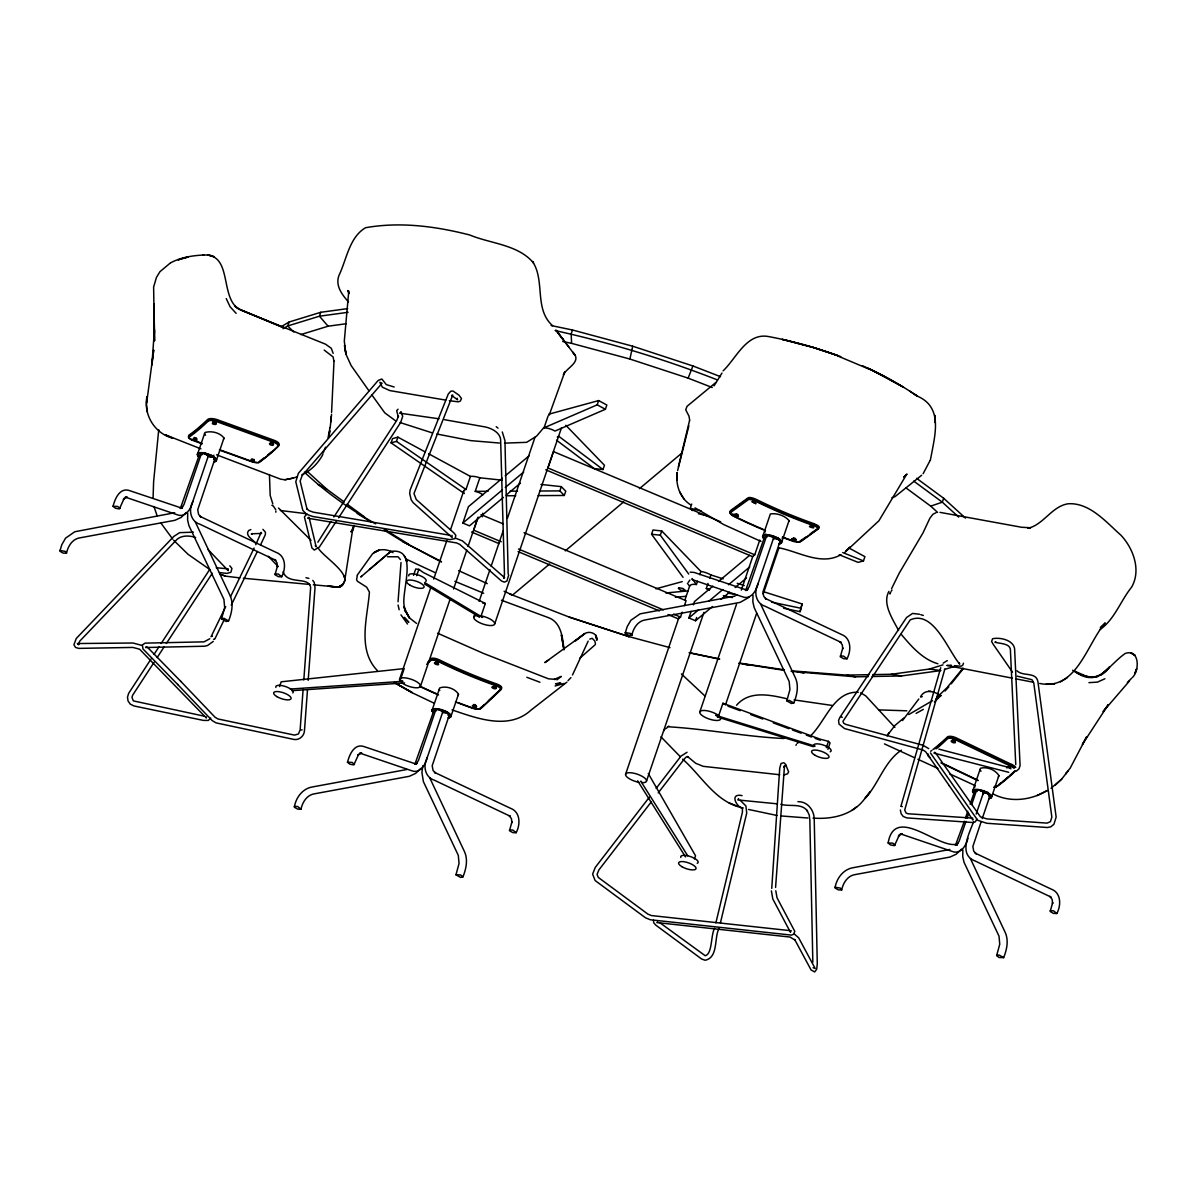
<?xml version="1.0" encoding="UTF-8"?>
<svg xmlns="http://www.w3.org/2000/svg" width="1197" height="1197" viewBox="0 0 1197 1197"><rect width="100%" height="100%" fill="white"/><g stroke="black" fill="none" stroke-linecap="round" stroke-linejoin="round"><path stroke-width="1.5" d="M192.822 501.453C191.34 508.261 185.625 518.077 177.276 514.77L125.281 497.114L127.211 496.964L123.336 499.344L124.279 498.206L119.371 508.949L115.451 508.246L113.057 506.286C114.852 499.194 119.461 487.778 128.812 490.366L182.094 508.231L180.178 508.381L182.647 506.915L181.6 508.156L183.994 504.491L201.32 453.828L203.759 453.319L208.323 455.922L192.672 501.872C188.318 509.832 190.532 521.488 200.004 524.271L275.849 560.331L274.652 559.598L276.971 562.695L277.45 566.794L277.509 565.777L275.026 574.755L278.347 576.655L281.684 576.745C286.038 568.695 286.113 555.947 276.043 552.341L199.989 516.371L201.156 517.089L198.597 514.515L197.729 509.742L214.832 459.124L213.575 457.284L208.188 456.326M281.684 576.745L278.362 574.051L275.041 573.962M442.651 713.113L442.651 712.305L445.987 712.395L449.294 715.088L432.192 765.721L433.075 770.494L435.633 773.067L434.451 772.349L510.506 808.304C520.575 811.91 520.5 824.643 516.131 832.708L512.795 832.618L509.488 830.718L511.957 821.726L511.897 822.743L511.433 818.643L509.114 815.561L510.311 816.279L434.466 780.249C424.995 777.466 422.795 765.811 427.149 757.851L442.785 711.886L438.222 709.282L435.798 709.806L418.456 760.469L416.062 764.12L417.11 762.878L414.641 764.344M516.131 832.708L512.825 830.015L509.488 829.91M735.063 596.091L640.111 613.852L630.894 620.255L627.153 626.749L625.178 633.333L628.5 635.218L631.836 635.323C633.288 628.23 637.851 620.839 645.617 619.866L740.15 602.375L749.202 597.243M631.836 635.323L630.58 633.482L625.178 632.525M764.464 538.141L765.736 537.064M949.849 849.466L853.326 867.675C843.331 869.157 836.449 878.463 835.027 887.979L838.334 889.88L841.671 889.969C843.137 882.892 847.7 875.486 855.466 874.528L949.999 857.052L956.238 854.194L961.46 849.182M841.671 889.969L840.414 888.129L835.027 887.172M974.313 792.818L975.6 791.741M174.702 512.735L74.783 531.752L65.566 538.156L61.825 544.65L59.85 551.218L63.172 553.119L66.508 553.209C67.96 546.131 72.523 538.74 80.304 537.767L174.852 520.321L181.091 517.478L186.313 512.451M66.508 553.209L65.251 551.383L59.865 550.425M199.181 456.087L200.468 455.01M406.92 769.491L312.641 786.908C302.646 788.389 295.764 797.696 294.342 807.212L297.649 809.112L300.986 809.202C302.452 802.125 307.016 794.733 314.781 793.761L409.329 776.299L415.568 773.457L420.79 768.429M300.986 809.202L297.679 806.509L294.342 806.419M433.643 712.065L434.93 710.988M773.457 539.189L774.743 538.111L776.793 538.485L780.115 541.179L763.013 591.797M690.22 572.166L694.125 572.42L747.377 590.286L745.462 590.435L747.93 588.969L746.883 590.211L749.277 586.545L766.604 535.882L769.043 535.373L773.606 537.977L757.955 583.927C753.601 591.902 755.816 603.542 765.287 606.34L841.147 642.4L839.95 641.667L842.269 644.764L842.748 648.864L842.808 647.846L840.324 656.824L843.646 658.724L846.982 658.814C851.336 650.764 851.411 638.031 841.341 634.41L765.272 598.425L766.439 599.143L763.881 596.585L762.893 592.904M846.982 658.814L843.661 656.121L840.324 656.031M983.321 793.865L983.321 793.057L986.657 793.147L989.964 795.84L982.228 818.583M973.505 821.875C969.48 832.962 957.839 854.688 975.151 861.002L1051.011 897.077L1049.829 896.358L1052.148 899.441L1052.612 903.54L1052.672 902.523L1050.203 911.516L1053.51 913.416L1056.846 913.506C1061.215 905.441 1061.29 892.708 1051.205 889.102L975.136 853.102L976.303 853.82L973.745 851.247L972.862 846.474L981.121 821.83M1056.846 913.506L1053.54 910.812L1050.203 910.708M227.804 569.308L228.268 570.685L207.635 549.139M677.158 472.62L676.829 480.251L677.158 472.62C675.437 484.62 679.941 498.087 690.474 504.73M738.609 798.608L737.741 799.94L777.137 803.83M972.533 818.703L972.937 820.05L949.206 785.576M976.812 819.077L975.375 821.8L972.981 822.534L906.698 817.88L903.181 816.429L901.161 813.795L900.339 809.995M398.047 601.717L401.01 562.545M457.209 398.227L457.553 399.798L451.598 395.414L452.735 395.025L413.967 493.568L416.257 499.538L454.142 533.099L455.848 535.418L455.04 538.635L449.937 539.623L312.522 516.431L306.357 514.156L302.796 510.296L295.779 481.778L298.352 473.384L378.147 380.481L381.843 379L386.302 384.596L394.187 387.005M959.246 662.749L959.725 664.155C948.084 650.555 933.48 609.587 910.244 619.866L842.927 721.372L843.72 723.287L845.86 724.424L922.962 745.252L928.737 748.619M963.48 663.183L962.807 665.173L960.967 666.205L954.443 665.682M200.931 448.86L165.291 434.795L172.548 438.117C154.563 433.374 143.311 414.656 146.947 396.566L146.588 403.389L153.71 350.003L151.884 365.04L154.398 330.207L154.338 333.559L154.039 303.784L154.548 340.936L153.62 287.056L156.463 277.375L159.934 271.704L170.258 263.056M331.584 412.396L334.008 361M508.71 574.964L506.915 581.084L504.281 582.131L501.483 580.979L459.813 544.426L456.566 542.929L307.659 518.196L308.736 517.313M275.819 512.181L275.894 511.119M158.737 429.738L153.62 481.613L153.096 497.398M685.791 409.928L688.993 416.182L689.696 420.282M187.72 513.154L187.6 519.917L188.931 525.663L223.914 599.398L224.677 607.478L221.58 618.819L226.158 621.438L228.582 620.914C231.784 612.924 233.834 603.512 229.959 595.373L195.306 521.922M752.988 595.208L752.868 601.971L754.215 607.717L789.167 681.452L789.93 689.517L786.833 700.873L791.397 703.492L793.835 702.968C797.037 694.978 799.087 685.552 795.212 677.427L760.574 603.976M962.852 849.87L962.732 856.648L964.064 862.394L999.001 936.114L999.749 944.194L996.667 955.55L999.061 957.51L1003.655 957.63C1006.857 949.64 1008.921 940.229 1005.046 932.089L970.438 858.638M303.125 689.188L300.133 729.886L298.412 734L294.507 735.108L217.914 718.948L215.071 717.257L180.672 681.243M303.814 679.941L310.636 587.443C308.871 575.907 287.609 585.393 283.12 571.762M307.494 689.652L304.487 730.484C304.322 735.706 299.654 740.15 294.372 739.522L216.029 722.868L212.168 720.579L177.635 684.43M308.183 680.36L315.02 587.547L314.257 582.52L312.776 580.38M330.776 421.898L331.255 416.332M595.508 644.106L594.849 641.038L592.171 638.3L589.777 639.108M653.532 920.194L653.667 922.663L655.687 925.057L701.622 959.006L705.168 960.263C718.679 957.435 713.891 937.371 719.128 928.229M330.192 427.613L331.584 414.267M351.559 531.259L353.923 525.348M329.983 427.733L328.068 437.803M196.862 438.596L193.076 438.925L197.056 440.047L194.094 437.982L195.919 437.907M213.051 421.853L215.759 422.975L214.847 422.047M273.335 443.488L270.552 442.875L272.392 442.8M482.241 516.85L482.795 513.229M476.301 705.542C470.66 704.809 478.037 705.407 473.683 704.464M783.646 608.256L800.09 611.682L802.08 603.946L763.506 591.677M813.391 526.171C801.975 525.303 819.691 530.286 811.551 526.246M802.08 603.946L800.09 611.682M712.23 387.499L688.14 378.147L629.891 359.04L632.704 346.217L692.913 365.968L720.534 376.681M496.082 686.39L494.196 686.629M270.731 442.202L272.392 443.294M216.029 422.032L213.515 421.972M435.693 661.343L436.546 662.435M422.81 765.691L421.928 772.559L423.394 781.641L458.301 855.361L459.05 863.441L455.967 874.798L460.531 877.401L462.955 876.877C466.157 868.887 468.222 859.476 464.346 851.336L429.768 777.885M689.562 420.431L678.385 466.845M955.221 740.419L952.767 740.165M930.338 460.336L931.176 455.982C935.47 432.97 942.578 406.905 917.216 396.072C901.371 385.284 884.583 375.888 867.212 367.778M677.637 470.556L688.859 425.863M714.579 928.318C710.659 935.111 712.559 953.785 705.242 955.745L660.145 922.917M715.881 922.872L742.424 812.209L742.409 808.514C735.452 805.731 729.916 792.983 742.065 795.601M720.429 922.827L746.733 813.047L745.896 805.91L740.225 800.344M890.179 592.934L889.94 593.966L890.748 592.081M900.907 806.374L940.737 667.702M944.867 669.048L904.693 810.1L906.099 813.017L907.85 813.751L972.667 818.12M353.564 527.623L353.25 528.715L353.714 527.129M930.129 460.456L923.141 473.668M420.431 686.39L449.937 599.637M453.558 589.014L466.815 550.066M468.012 546.52L477.648 518.196M473.743 617.263L474.94 613.732M479.144 601.373L489.962 569.622M491.159 566.091L503.174 530.795M507.363 518.451L534.999 437.279M625.567 774.339L678.819 617.861M684.804 600.281L689.592 586.216L687.422 583.253M725.442 705.003L756.639 613.313M763.237 593.921L778.843 548.076M197.37 454.636L204.926 432.521C211.27 430.606 219.904 432.551 223.974 438.012L216.567 459.798M199.181 455.279L180.523 508.007M347.639 308.617L320.796 312.282L289.075 322.023L287.729 325.943L283.076 328.726M320.796 312.282L319.449 316.203L287.729 325.943L293.774 332.003M279.574 686.569L281.19 681.811L404.197 668.584L399.978 680.973L402.97 681.302L290.243 689.053M464.346 493.538L391.09 442.86L392.541 438.611L397.898 437.144L425.309 451.987M391.09 442.86L396.446 441.394L397.898 437.144M427.284 757.432C425.803 764.24 420.087 774.055 411.738 770.748L359.713 753.078L361.659 752.928L357.768 755.307L358.726 754.185L353.818 764.913L349.898 764.225L347.489 762.265C349.285 755.157 353.908 743.756 363.26 746.344L416.556 764.21M413.534 575.353L415.703 569.009L418.83 569.338L423.484 572.585L485.339 603.497L481.119 615.886L482.63 617.443L424.546 582.49M416.661 575.697L418.83 569.338M399.618 679.133L430.711 587.862M433.703 579.079L446.855 540.46M450.446 529.927L463.598 491.309M463.733 492.356A10.997 4.204 24.8 0 1 465.977 489.498L470.436 476.421A11.012 3.726 18.8 0 1 479.832 477.783L502.052 480.192M503.443 497.368L469.493 525.842L462.85 523.059L468.416 506.705L502.366 478.216M482.9 494.84A10.997 4.324 13.1 0 0 475.224 491.339L479.832 477.783M478.172 517.134L473.713 530.211L501.289 541.792M431.952 710.629L439.703 687.946C446.032 685.612 454.905 688.38 458.496 694.2L451.149 715.791M433.658 711.257L414.985 763.985M632.704 346.217L572.48 329.998L571.134 333.933L571.612 343.359L629.891 359.04M548.675 414.222L598.65 400.576L606.849 405.02L605.398 409.269L554.959 431.07A10.997 4.713 15.7 0 0 544.066 427.793L548.106 415.928M494.705 623.906L561.513 427.703M561.318 486.64L565.747 491.219L564.296 495.468L559.867 490.905L561.318 486.64L540.954 484.426M544.066 427.793L597.198 404.84L598.65 400.576M556.5 440.197L594.251 468.566L603.004 469.523L604.455 465.274L565.822 425.279M692.913 365.968L688.14 378.147M683.068 577.313L651.557 534.251L653.008 530.002L661.761 530.959L700.858 571.433A11.012 3.726 18.8 0 1 710.913 574.949L723.183 578.854M688.739 574.066L660.31 535.209L661.761 530.959M692.479 510.595L690.265 508.306L691.716 504.057M668.001 614.54L678.34 618.879L680.524 617.053L682.2 612.146M684.415 605.607L686.09 600.699L524.091 532.68M689.592 586.216A10.997 4.638 22.6 0 1 696.4 584.525L697.522 581.248M699.751 574.71L700.858 571.433M712.499 606.52L695.532 620.749L688.874 617.966L691.103 611.428M693.332 604.874L694.44 601.612L712.843 586.186M709.357 590.345A10.997 3.771 12.2 0 0 706.29 588.505L708.025 583.418M709.761 578.331L710.913 574.949M695.532 620.749L696.639 617.487M646.53 780.998L703.971 612.325M699.841 711.871L736.514 604.231M741.317 590.121L752.733 556.59M545.757 469.808L752.554 556.635L754.738 554.81L759.751 540.086M762.624 536.645L770.374 513.962C776.883 512.885 784.693 515.548 789.047 520.575L781.821 541.807M764.464 537.333L745.791 590.061M815.157 746.135L715.716 715.327L718.709 715.641L722.928 703.252L820.439 739.267L828.474 741.347L830.045 742.993L827.89 749.337M694.455 858.967L695.532 855.795L648.295 773.516M839.232 554.765L858.114 562.381L863.471 560.914L864.922 556.665L848.658 547.852M826.304 747.706L828.474 741.347M916.588 478.306L943.64 498.251L942.308 502.171L930.727 506.136L905.994 487.912M967.954 838.184C966.473 844.992 960.757 854.808 952.408 851.501L900.368 833.83L902.299 833.681L898.408 836.06L899.366 834.937L894.458 845.666L890.538 844.977L888.129 843.017C894.518 805.551 935.246 845.98 954.578 844.484L957.226 844.962L955.311 845.097L957.78 843.631L956.732 844.873L959.126 841.222L965.949 821.411M972.592 791.322L980.463 768.265C986.971 766.409 995.41 769.821 998.897 775.581L991.774 796.499M964.363 821.247L955.655 844.738M965.47 818L967.774 811.252M970.154 804.249L974.328 792.01M967.056 818.164L968.717 813.287M971.695 804.549L976.453 790.559L978.892 790.035L982.797 791.681L983.455 792.638L976.183 814.05M549.139 415.254L564.894 371.654L563.413 374.781C566.735 367.509 582.52 361.689 572.809 352.202L575.263 355.494L555.857 330.103L563.428 339.888L557.742 332.452M758.105 583.508C756.624 590.316 750.908 600.131 742.559 596.824L692.046 579.483M457.987 695.622L458.496 694.2M998.433 776.883L998.897 775.581M223.54 439.254L223.974 438.012M788.658 521.638L789.047 520.575M357.319 575.518L356.586 579.617L357.394 581.248L366.656 587.158L369.424 592.081C367.569 617.263 357.02 649.507 377.294 670.5M685.986 409.015L687.078 406.277L715.881 382.456M891.57 588.67L899.231 573.139L923.007 532.889L929.874 518.226L932.897 514.276L936.009 512.72M323.025 453.154L325.539 447.169M503.757 578.121L504.476 574.395L500.66 441.154C501.139 432.686 490.979 427.553 482.885 426.551L444.491 419.683M588.176 641.128L572.51 674.973M211.046 636.759L225.679 606.64M230.557 596.6L254.123 548.061M255.754 544.725L261.17 532.411L261.574 533.443L251.714 533.757M214.966 638.749L223.929 620.285M231.26 605.188L257.34 551.518M260.602 544.8L265.33 534.745L265.435 532.231L262.906 529.343M795.93 745.312L796.409 744.444M357.29 575.114L372.327 554.106C377.594 548.391 386.811 548.555 393.005 552.655M322.846 454.471C318.207 463.209 310.951 470.72 301.824 474.745M663.722 730.933L664.245 730.065M688.365 582.266L689.861 580.081M1132.661 677.233C1139.783 670.155 1139.439 648.565 1125.255 653.442C1107.494 665.831 1097.873 688.634 1074.711 671.278M341.803 584.854L338.392 587.084L327.993 586.156M210.717 718.11L208.293 720.444L203.295 720.385L134.064 705.976L130.323 704.165L128.079 701.053L127.481 697.163L128.663 693.332L150.972 659.098M452.002 535.343L452.137 537.543L413.234 502.74L411.184 499.807L409.688 493.508L410.167 489.872L448.262 394.037L450.745 391.224L452.96 391L458.975 395.16L461.503 398.541L460.291 401.13L458.212 401.833L449.309 400.711M154.009 654.415L159.081 646.634M161.116 643.522L209.355 569.996M154.099 662.27L132.658 695.173L131.969 697.432L133.376 700.903L203.685 716.06M157.166 657.572L164.303 646.604M166.353 643.477L212.303 573.273M330.866 521.638L317.863 542.256M333.903 516.969L396.85 420.282L398.451 415.913L398.317 416.87L396.656 410.736L398.047 409.209M306.941 513.872L304.427 516.939L311.923 547.972L314.332 550.066L319.434 546.969L336.566 520.934M338.601 517.807L400.681 422.436L402.701 416.272L400.995 411.783M543.857 427.583L536.585 436.157L526.62 442.336L504.64 443.129M887.486 735.167L889.266 732.818L887.007 735.856L894.937 725.457L903.705 718.095M721.971 373.045L714.025 385.868M891.346 591.019L892.004 590.046M790.828 930.802L790.439 932.298L772.783 898.932L771.392 890.867M146.438 646.604L145.615 647.517L204.567 646.23L207.575 645.497L213.275 641.397M888.907 591.363C882.039 603.872 892.842 619.208 898.543 630.43M351.783 531.094L352.606 529.942L344.721 580.695L342.701 585.138L338.392 587.084C359.459 577.777 322.143 556.904 317.923 547.463M1068.068 771.107L1065.599 773.92L1070.193 768.13L1086.592 736.933L1082.402 744.399L1108.317 704.614L1103.11 711.617L1129.564 680.884M400.83 412.292L399.678 413.16L439 418.8M902.493 720.549L918.802 698.988M649.373 797.172L595.238 867.466L592.62 874.139L595.133 880.543L645.512 917.8L650.3 919.76L791.426 935.111L793.611 934.259L794.808 931.416L777.018 897.765L775.791 890.777M656.136 788.389L680.958 756.16L687.033 752.27M651.348 801.81L598.904 869.905L597.064 874.379L598.246 877.386L647.966 914.164L651.377 915.555L790.918 930.727M658.185 792.923L684.4 758.883L686.195 757.013L688.2 756.788L687.482 756.474L695.696 763.282L703.208 766.334L779.741 774.743M657.722 921.885L656.824 922.573L790.11 937.071L795.137 940.199L794.613 939.391L811.072 969.944L814.648 971.949L816.668 969.331L817.282 964.004L814.244 819.885C814.484 810.728 807.795 801.317 797.92 801.676M1051.026 788.314L1061.694 779.112L1066.407 773.023M934.633 752.285L933.974 753.122L1008.727 772.304M809.935 736.394C825.451 722.345 833.292 690.938 858.249 692.285M928.438 754.768L928.169 755.098A6.598 1.9 21.9 0 0 930.338 757.701M962.912 669.198L951.256 683.786M963.031 668.106L946.932 687.781L936.787 697.477M723.123 370.831C736.29 358.487 746.659 332.063 768.998 336.641C793.461 341.28 817.536 347.938 840.833 356.706M945.046 691.013L948.817 686.824M568.006 680.644L570.924 677.607M797.172 743.382L799.027 742.095M934.453 701.876L941.022 695.487M920.553 696.684C925.191 688.41 934.483 691.417 940.857 695.696M1127.35 682.47L1131.838 677.996M1103.499 624.939L1102.257 626.166L1105.175 622.919C1086.756 644.166 1076.657 690.998 1039.714 683.457M845.83 550.964L849.84 547.029M904.408 476.541L906.997 474.057L903.78 477.244L906.458 474.7L878.912 520.785L844.947 552.266M427.583 662.33L430.187 659.861A7.272 2.813 22.1 0 1 438.88 660.968A518.81 478.172 50 0 0 496.56 685.133A7.272 2.663 14.4 0 1 501.049 689.622L481.493 708.085A7.332 2.723 13.6 0 1 472.471 707.891A513.259 473.054 50 0 1 457.823 702.519M426.656 664.365L431.07 660.355A6.598 2.559 22.1 0 1 437.249 661.133L438.536 661.657A519.139 478.471 50 0 0 496.186 685.851L497.413 686.345M484.426 704.539L481.822 706.993A7.391 2.738 13.6 0 1 480.341 707.622M488.346 700.843L501.378 688.529A7.332 2.708 14.2 0 0 496.86 684.026A517.613 477.064 50 0 1 439.359 659.861A7.332 2.843 22.1 0 0 430.561 658.799M1055.335 785.082L1061.694 779.112M1100.971 674.899L1109.649 666.804C1100.911 680.869 1084.602 678.564 1072.662 670.215M665.053 729.018L667.133 727.746M1016.373 771.167L1019.051 768.728L1020.083 765.586L1014.592 648.609C1013.081 639.871 999.869 637.103 992.567 638.734L991.61 641.487L993.121 644.166L1012.482 672.115M209.774 638.749L204.074 641.846L145.076 643.133L142.368 644.944L142.967 648.939L177.859 684.654M813.017 818.075C831.84 819.541 852.069 815.187 864.099 799.536C878.493 784.723 883.999 761.681 901.356 750.205M579.767 658.26L594.999 644.914M416.571 623.428L410.002 618.31L404.601 609.827L409.359 618.026L403.898 606.714L405.185 610.829L404.242 606.131C400.815 591.692 419.548 547.343 390.806 551.413L360.731 576.999L361.703 576.191M389.19 552.775L390.806 551.413L369.424 569.473M943.161 663.153L947.321 660.594M221.58 618.819L224.004 618.31L228.582 620.914M505.194 475.852L529.254 455.683M462.85 523.059L502.456 489.827M505.284 487.463L523.673 472.037M506.286 495.004L520.426 483.139M569.323 617.128L628.979 636.624L569.323 617.128L510.087 594.101L512.54 595.074L549.603 563.996M565.283 550.844L623.742 501.827M639.422 488.675L682.185 452.795M718.499 581.443L749.621 555.333M688.874 617.966L698.779 609.662M708.684 601.358L722.838 589.493M728.494 584.749L749.711 566.944M720.998 599.398L729.482 592.276M735.138 587.532L746.464 578.046M888.129 843.017L892.723 843.137L895.132 845.097M113.057 506.286L117.65 506.421L120.044 508.381M347.489 762.265L352.083 762.399L354.492 764.359M786.833 700.873L789.257 700.365L793.835 702.968M996.667 955.55L999.091 955.026L1003.655 957.63M921.645 475.254L894.847 496.785M455.967 874.798L460.561 874.917L462.955 876.877M935.65 699.287L937.939 697.417L936.892 698.225M736.544 705.272C749.307 690.22 770.105 694.873 786.698 698.719M566.884 682.155L530.81 710.3C508.501 730.529 476.541 718.2 452.047 709.896M556.919 679.836L561.333 676.395L554.226 679.387L555.363 679.357L548.48 678.819L483.528 653.457L437.578 633.198M1100.327 627.348L1102.437 625.732M851.83 810.399L856.798 806.703M783.586 766.948L784.469 766.289L775.581 887.441M801.377 540.251L805.776 537.094M810.16 533.937L818.957 527.608A7.391 1.96 16 0 0 814.14 523.822M208.532 420.925L207.994 421.284A513.543 97.152 -67.2 0 1 189.066 437.144L188.812 437.444A6.658 1.736 16.6 0 0 192.238 440.137M1100.073 629.532C1114.661 619.343 1120.542 600.864 1131.509 587.308C1141.444 570.445 1133.379 548.421 1120.886 535.149C1106.133 522.176 1089.869 502.531 1068.293 503.757C1051.849 506.136 1043.784 524.645 1027.864 528.341L1030.572 527.727L1021.58 527.264L939.989 512.361M480.206 708.759L500.57 689.532A6.598 2.409 14.4 0 0 497.383 686.36M548.854 659.981L544.8 662.599L584.854 633.527C589.717 630.61 597.707 633.452 596.869 639.991L595.687 635.143L596.869 639.991M908.762 714.549L932.523 700.634M1060.452 681.901L1067.5 677.547M1104.936 678.744L1097.499 682.11L1088.941 682.649M281.31 326.646L289.075 322.023M916.139 713.382L923.336 709.357M504.416 577.418L503.578 577.852L504.55 577.642L462.506 540.924L455.473 538.126M1037.006 795.556L1047.33 790.469C1031.021 800.389 1009.879 803.022 992.657 793.731M841.042 554.645C821.322 566.061 798.938 551.697 779.187 547.867M170.587 262.831C180.777 257.43 192.358 255.53 203.759 255.021C232.592 253.764 219.724 296.257 238.353 308.721L283.584 327.679L240.328 309.828L234.821 306.148L238.353 308.721M258.761 462.386L258.238 462.611A7.272 1.96 17 0 0 259.54 462.072M947.126 665.412L951.256 665.158M995.859 641.906L994.931 642.265C1000.363 643.702 1009.161 643.402 1010.358 649.073L1015.759 764.659M250.861 529.568L248.617 530.585C244.547 535.523 253.225 539.548 255.305 542.959M293.789 477.977L297.021 476.765M564.266 683.427L555.109 685.986M667.477 726.744C705.871 728.853 745.058 736.709 783.945 738.489M668.165 726.489L668.943 726.13M182.842 258.313L178.203 259.854L188.273 256.981L184.652 257.864M438.341 662.629L436.636 662.465M920.957 697.013L922.259 696.594M300.821 334.591L328.098 326.212L346.232 323.729M872.703 674.614L891.271 674.27L929.366 669.063L942.997 664.874M944.418 669.482L954.997 666.235M254.363 459.618C244.936 458.376 259.285 462.94 251.954 459.094M755.696 502.231L752.958 501.363L754.798 501.289M655.881 588.819L682.23 581.622M387.499 556.755L398.092 556.8L400.397 559.583M891.93 497.683L893.815 497.264M448.022 715.372L449.294 715.088M213.56 459.394L214.832 459.124M988.692 796.125L989.964 795.84M284.931 479.758L293.34 478.067L284.931 479.758L280.726 479.204L216.537 454.8M1097.724 676.664L1092.472 677.457L1086.547 676.335L1075.026 671.322M348.088 312.297L319.449 316.203L328.098 326.212M872.044 676.5L901.521 675.946L940.902 670.559L929.366 669.063M228.118 568.844L216.223 567.722M783.511 775.072L787.566 773.816L788.628 771.841L785.831 765.033M813.122 967.7L815.187 968.493L798.683 937.85L794.434 934.094M665.816 592.964L688.036 590.899M675.362 597.273L686.165 596.271M211.555 636.31L212.438 636.25M213.575 639.258L214.472 639.198M291.829 690.684L404.556 682.933M202.757 255.081L203.759 255.021M791.382 670.829L846.713 675.123L868.992 674.689M791.247 671.367L855.466 676.829L868.364 676.574M475.224 491.339L488.107 491.279M510.191 491.159L517.538 491.114M539.623 491.009L559.867 490.905M506.361 495.782L515.712 495.723M538.126 495.618L564.296 495.468M906.802 710.809L878.628 709.896M807.915 818.015L780.668 815.92M499.388 443.04L470.75 440.631L436.905 434.017M783.676 762.743L781.057 763.477L779.726 768.175L771.751 888.369M930.802 691.387L928.543 691.193M795.601 538.515L793.566 537.962M239.819 577.897L225.964 576.206L219.679 574.111M329.115 586.276L337.883 587.084L313.36 584.794M243.35 578.226L309.858 584.465M737.756 514.934L735.407 513.947M795.392 539.144L793.057 538.156M651.557 534.251L660.31 535.209M436.546 661.896L435.454 662.195L438.012 663.542A2.214 0.883 21.7 0 1 437.863 664.829L435.753 664.29A2.214 0.883 22.3 0 1 434.586 662.689L437.893 662.465M938.882 749.127L1010.522 767.876L1008.876 766.708M780.848 804.234C788.928 807.002 801.81 802.708 807.421 811.072L806.987 810.219L809.202 814.977L809.845 820.05L812.838 962.104M301.075 729.826L302.138 729.946M280.382 510.491L305.31 513.573M219.485 572.585L227.026 573.393L230.856 572.316L231.949 568.5L229.824 565.792M832.334 705.467L794.03 699.901M739.162 663.063L784.17 669.781M739.088 663.273L784.05 670.335M193.39 532.171L179.64 532.65L173.834 536.406L76.264 638.48L73.915 644.749L75.516 647.442L78.748 648.385L132.927 647.427L139.57 649.193L206.378 718.005L206.378 716.943M891.271 674.27L901.521 675.946M445.718 400.097L389.878 390.596L382.427 387.23L380.287 383.519M449.997 535.254L313.225 512.166L308.826 510.55L306.612 508.396L307.075 509.309L300.133 481.074L302.153 475.613L382.067 383.249L379.778 382.292M777.077 815.486L748.529 809.456M901.416 806.419L902.343 806.598M947.007 665.502L1012.363 678.16M1015.804 678.834L1033.011 682.17M846.713 675.123L855.466 676.829M737.921 514.456L736.649 514.082M551.099 325.539L572.48 329.998M555.109 330.581C610.38 342.746 664.784 359.265 717.467 379.943M562.725 341.504L571.612 343.359M706.305 588.505L709.926 589.268M728.06 593.054L737.143 594.939M771.601 602.136L800.628 608.196M723.347 595.672L732.474 597.572M689.397 652.664L719.621 658.978M689.218 652.844L719.487 659.173M796.783 671.607L803.875 673.193M919.535 614.27L912.578 613.433L906.548 617.532L839.83 717.467L838.573 720.34L839.007 724.065L844.484 728.539L923.201 750.07L925.67 751.791L949.356 785.786M305.983 577.702L308.901 578.375M690.265 508.306L701.143 510.835M698.33 513.722L707.442 515.832M937.909 663.751C922.513 659.367 911.112 646.066 901.176 634.26M742.724 663.811L747.99 665.128M627.572 636.22L669.961 647.637M431.893 432.76L400.052 422.541M196.009 438.207L194.273 437.414M682.664 759.137C701.831 775.97 715.866 802.888 743.217 807.93M813.197 746.674L717.302 716.958L720.295 717.287A11.012 3.726 18.8 0 1 709.103 719.008A11.012 3.726 18.8 0 1 701.173 710.794A11.012 3.726 18.8 0 1 718.709 715.641M793.521 541.358L792.205 540.939A519.139 478.471 50 0 1 782.464 537.393A9.367 3.172 18.8 0 1 782.15 538.53M920.807 614.674L923.336 615.467M737.217 583.313L744.22 585.542M841.237 716.958L842.284 717.302M860.688 692.839L865.835 695.951L894.877 727.387M953.949 741.078L951.376 740.823A2.214 0.883 21.3 0 0 951.705 741.856A2.214 0.883 21.3 0 0 953.68 742.828L955.296 742.694A2.214 0.883 21.3 0 0 953.979 741.093M220.039 574.246L224.767 575.937M216.866 419.548L274.382 440.376A7.332 2.843 15.5 0 1 278.841 445.119M193.301 440.182L202.113 443.369M219.5 449.668L250.801 461.01A7.272 1.96 17 0 0 257.235 462.446M202.128 443.803L192.163 440.152M219.5 450.102L252.013 461.833A6.598 1.781 17 0 0 258.268 462.626M727.985 706.17L740.18 710.674M750.624 714.534L762.818 719.038M773.262 722.898L788.928 728.689M792.414 729.975L801.122 733.177M806.344 735.108L811.566 737.038M815.052 738.325L820.274 740.255M526.815 677.278L539.922 682.245M501.468 600.236L547.553 617.323C561.378 621.737 562.695 637.821 563.982 649.896M813.496 525.603L814.663 526.052A6.658 1.825 15.2 0 1 818.045 528.76L799.761 541.942A6.598 1.9 15.6 0 1 793.506 541.403M754.843 501.678L753.526 501.019M838.394 356.242L869.845 369.454M395.519 420.76L384.791 412.86L371.639 394.621M483.663 593.233L454.86 581.308M842.718 552.55L863.471 560.914M761.008 541.418L723.751 524.585L695.053 507.872M240.328 309.828L325.479 344.152L331.27 348.267L333.17 353.369M195.665 537.498C189.814 535.538 181.794 535.014 176.961 539.443L79.81 641.083L78.224 644.614L78.284 643.687L78.822 644.644L77.356 643.537L133.017 643.013L141.845 645.422M728.943 802.768L737.906 806.419M720.669 521.817L553.508 451.613L547.942 467.967L754.738 554.81M481.014 514.59L503.413 523.987M518.525 549.034L663.288 609.812M673.627 614.166L680.524 617.053M471.543 532.052L499.104 543.633M518.062 551.593L659.382 610.919M434.032 703.133L412.576 692.958L395.758 683.307M383.983 530.002L402.94 541.717L440.96 561.333M458.616 570.64L487.254 583.627M504.117 591.258L512.54 595.074M1017.27 676.155L1031.964 679.716L1033.759 682.859L1051.849 817.087L1050.442 821.681L1047.046 823.117L986.882 818.913L980.418 816.833L935.321 752.569M884.433 743.891L914.538 757.716M917.875 759.257L937.939 768.474M949.64 773.861L974.717 785.382M862.409 365.669L883.536 375.918L903.615 387.289L870.294 369.304M435.214 572.675L405.469 558.79M1011.734 764.494L956.194 737.861A7.332 2.993 20.9 0 0 947.336 737.008A517.613 97.93 -67.2 0 1 932.942 749.531M944.298 764.09L977.949 780.235M940.902 762.893L977.889 780.624M304.397 472.172C325.868 492.311 350.063 509.398 375.634 523.852M272.258 443.653L273.574 444.581L272.961 445.254A2.214 0.838 14.9 0 1 269.879 444.521L269.475 443.548A2.214 0.838 14.9 0 1 272.213 443.653M318.043 484.59L326.736 489.139L344.197 501.992M271.899 505.299L272.766 505.747M402.94 541.717L441.498 562.051M324.192 350.078L333.095 356.945L333.903 361.075M597.198 404.84L605.398 409.269M428.526 453.723L470.436 476.421M954.099 740.24L955.011 741.182L952.273 740.3M494.93 686.33L495.827 687.273L493.089 686.405M315.245 545.697L316.158 546.79L309.23 518.032M394.456 682.634L412.172 692.584L394.322 682.47M424.561 584.031L479.518 617.113L477.992 615.542A11.012 3.726 18.8 0 0 478.98 622.38A11.012 3.726 18.8 0 0 494.66 624.086A11.012 3.726 18.8 0 0 481.119 615.886M210.178 569.787L188.079 554.331L173.67 540.266M385.135 529.717L408.88 544.396M357.14 513.408L371.354 522.191M1008.293 766.813L1010.283 767.516L1010.448 766.664M278.482 508.022L311.04 540.371M913.954 393.918L917.216 396.072L909.795 391.165M681.422 673.941L704.704 695.771M396.446 441.394L465.977 489.498M913.745 481.119L942.308 502.171L958.692 517.089M347.1 504.146L364.561 516.999M603.004 469.523L558.625 436.187A10.997 2.768 15.3 0 1 557.263 437.01M236.123 313.36L230.063 306.701L226.263 298.607M1017.016 670.784C1022.926 676.799 1036.153 671.442 1037.919 681.706L1056.143 817.057L1053.929 824.269L1050.831 826.813L1047.51 827.516L986.732 823.267L977.725 820.304L930.428 752.913M508.171 574.036L504.939 440.616L502.291 431.967M496.231 426.701L498.012 428.137M273.425 506.181L275.744 509.698M943.64 498.251L965.485 518.136M930.727 506.136L937.625 512.421M307.405 471.528L326.736 489.139M660.924 736.813L680.39 756.788M147.396 647.203L180.882 681.467M268.352 556.306L278.198 566.615M407.519 624.011L400.95 614.854M172.667 539.024L160.817 522.924M404.257 555.992L405.424 557.488M561.543 337.434L568.889 347.07M552.55 325.659C533.832 308.976 545.413 280.741 532.515 261.515L533.563 263.026C518.331 244.547 490.575 243.694 469.718 234.986C435.947 226.308 400.142 221.55 365.534 227.729C349.255 237.35 346.711 259.27 339.02 275.31C335.025 285.619 342.058 294.612 348.507 301.988M692.031 578.555L696.4 584.525M368.93 390.776L351.155 365.594L345.963 354.252L344.302 341.145L348.776 290.946M205.54 435.229L204.492 433.718M976.453 790.559L977.126 791.516M435.798 709.806L436.456 710.764M201.32 453.828L201.979 454.785M766.604 535.882L767.262 536.855M786.369 765.871L784.648 763.222M687.662 855.69L640.769 781.147L642.28 782.703A11.012 3.726 18.8 0 0 641.293 775.865A11.012 3.726 18.8 0 0 625.612 774.16A11.012 3.726 18.8 0 0 639.153 782.374M637.642 780.803L685.522 856.902M679.597 491.743L684.13 499.104M980.044 769.611L980.986 771.257M349.135 293.1L347.743 290.602L349.255 293.474M439.179 689.397L439.763 690.534M272.826 503.937L270.178 495.423L269.445 474.596M157.301 516.296L153.949 506.496M398.092 605.039L399.155 609.737M563.592 647.652L561.378 634.874L563.742 648.714M146.498 404.436L147.246 411.828M433.464 712.679A9.367 3.172 18.8 0 1 436.396 709.297A9.367 3.172 18.8 0 1 448.082 713.292A9.367 3.172 18.8 0 1 448.202 717.721M447.379 711.676A6.075 2.065 18.8 0 1 443.429 711.242M433.164 712.634A9.726 3.292 18.8 0 1 436.202 709.133A9.726 3.292 18.8 0 1 448.351 713.292A9.726 3.292 18.8 0 1 448.471 717.886M432.955 712.275A10.1 3.426 18.8 0 1 436.112 708.639A10.1 3.426 18.8 0 1 448.71 712.948A10.1 3.426 18.8 0 1 448.845 717.721M447.02 713.128A9.367 3.172 18.8 0 1 443.668 712.484M455.459 701.906A513.543 473.324 50 0 0 472.501 708.235L473.743 708.639A6.658 2.484 13.7 0 0 480.162 708.729M438.566 694.963A513.543 473.324 50 0 1 419.534 686.3M436.142 693.602A513.259 473.054 50 0 1 421.883 687.108M198.373 456.281A10.1 3.426 18.8 0 1 201.545 452.631A10.1 3.426 18.8 0 1 214.143 456.955A10.1 3.426 18.8 0 1 214.263 461.728M211.031 455.234A5.835 1.975 18.8 0 1 208.951 454.83M206.797 454.097A5.835 1.975 18.8 0 1 204.911 453.124M271.45 451.868A517.613 97.93 -67.2 0 1 267.904 454.875M264.417 457.643A517.613 97.93 -67.2 0 1 263.28 458.511M262.158 459.349A517.613 97.93 -67.2 0 1 259.929 460.95M198.897 456.67A9.367 3.172 18.8 0 1 201.829 453.304A9.367 3.172 18.8 0 1 213.5 457.299A9.367 3.172 18.8 0 1 213.62 461.728M213.919 455.279A6.075 2.065 18.8 0 1 206.617 454.486M198.582 456.641A9.726 3.292 18.8 0 1 201.635 453.124A9.726 3.292 18.8 0 1 213.769 457.299A9.726 3.292 18.8 0 1 213.889 461.892M212.438 457.134A9.367 3.172 18.8 0 1 209.086 456.476M258.761 462.386A519.139 98.214 -67.2 0 0 277.689 446.511L278.003 446.047A6.598 2.559 15.5 0 0 274.801 442.71L214.981 421.015A6.658 2.633 14.7 0 0 208.502 420.91M193.36 440.137A7.332 1.9 16.7 0 1 188.587 436.381A513.259 97.107 -67.2 0 0 207.53 420.506A7.332 2.798 14.1 0 1 216.552 420.686L274.068 441.498A7.272 2.813 15.5 0 1 278.482 446.197A518.81 98.154 -67.2 0 1 259.525 462.057M188.946 436.411A7.391 1.915 16.7 0 1 188.857 435.229A512.077 96.882 -67.2 0 0 207.769 419.384A7.391 2.828 14.1 0 1 216.852 419.578M680.794 857.456A9.187 3.112 18.8 0 1 690.834 856.708A9.187 3.112 18.8 0 1 697.223 863.321M399.978 680.973A11.012 3.726 18.8 0 1 411.184 679.253A11.012 3.726 18.8 0 1 419.1 687.452A11.012 3.726 18.8 0 1 401.564 682.604M275.864 687.422A9.187 3.112 18.8 0 1 285.215 686.45A9.187 3.112 18.8 0 1 292.816 692.973M482.795 603.198A10.758 1.736 11.9 0 1 485.339 603.497M408.82 575.907A9.187 3.112 18.8 0 1 418.187 574.934A9.187 3.112 18.8 0 1 425.788 581.458M722.928 703.252A10.758 2.364 29.4 0 1 723.99 704.285M814.08 746.524A9.187 3.112 18.8 0 1 823.132 744.968A9.187 3.112 18.8 0 1 830.194 751.821M763.626 538.291A10.1 3.426 18.8 0 1 766.798 534.64A10.1 3.426 18.8 0 1 779.397 538.964A10.1 3.426 18.8 0 1 779.516 543.737M814.214 523.762A512.077 471.962 50 0 1 756.699 499.613A7.391 2.244 23.8 0 0 748.095 497.847L730.559 510.521A7.332 2.244 23.3 0 0 730.948 512.481M764.15 538.68A9.367 3.172 18.8 0 1 767.082 535.298A9.367 3.172 18.8 0 1 778.753 539.308A9.367 3.172 18.8 0 1 778.873 543.737M777.691 539.144A9.367 3.172 18.8 0 1 774.339 538.485M767.846 535.762A9.367 3.172 18.8 0 1 765.706 534.101M764.763 532.575A9.367 3.172 18.8 0 1 765.182 531.408M778.05 537.677A6.075 2.065 18.8 0 1 774.1 537.258M763.836 538.65A9.726 3.292 18.8 0 1 766.873 535.134A9.726 3.292 18.8 0 1 779.023 539.293A9.726 3.292 18.8 0 1 779.142 543.902M813.496 525.588A513.543 473.324 50 0 1 755.846 501.378L754.649 500.84A6.658 2.02 23.7 0 0 748.514 499.553L730.275 512.75A6.598 2.035 23.1 0 0 733.327 516.102L734.554 516.73A519.139 478.471 50 0 0 765.482 530.705M813.87 524.914A513.259 473.054 50 0 1 756.22 500.705A7.332 2.229 23.8 0 0 747.691 498.954L730.155 511.628A7.272 2.244 23.1 0 0 730.499 513.558M731.202 514.231A7.272 2.244 23.1 0 0 734.524 516.341A518.81 478.172 50 0 0 754.708 525.678M733.716 514.575A7.332 2.244 23.3 0 1 732.579 513.857M800.898 540.52A7.332 2.11 15.6 0 1 800.18 540.685M796.454 541.657A7.272 2.095 15.6 0 0 801.032 541.388L818.583 528.715A7.332 1.945 16 0 0 813.795 524.974M795.062 541.403A7.272 2.095 15.6 0 1 792.145 540.565M792.205 540.52A518.81 478.172 50 0 1 782.434 536.974M763.088 529.283A518.81 478.172 50 0 1 755.891 526.216M973.595 792.983A10.1 3.426 18.8 0 1 976.752 789.332A10.1 3.426 18.8 0 1 989.35 793.656A10.1 3.426 18.8 0 1 989.485 798.429M986.253 791.92A5.835 1.975 18.8 0 1 984.158 791.516M931.805 750.399A517.613 97.93 -67.2 0 1 930.668 751.252M1009.774 775.611A512.077 96.882 -67.2 0 0 1014.682 771.107A513.543 97.152 -67.2 0 1 995.724 787.042L995.246 787.252A6.658 1.87 22.8 0 1 993.675 787.237M1008.577 776.673A512.077 96.882 -67.2 0 1 1002.682 781.551M1001.545 782.449A512.077 96.882 -67.2 0 1 999.271 784.155M974.104 793.372A9.367 3.172 18.8 0 1 977.036 789.99A9.367 3.172 18.8 0 1 988.722 794A9.367 3.172 18.8 0 1 988.842 798.429M974.732 787.267A9.367 3.172 18.8 0 1 975.151 786.1M988.019 792.369A6.075 2.065 18.8 0 1 981.824 791.172M973.804 793.342A9.726 3.292 18.8 0 1 976.842 789.825A9.726 3.292 18.8 0 1 988.991 793.985A9.726 3.292 18.8 0 1 989.111 798.579M936.428 748.679A519.139 98.214 -67.2 0 0 947.366 738.893L947.919 738.534A6.598 2.678 20.7 0 1 954.204 739.162L1012.004 766.873A6.658 2.768 21.1 0 1 1013.874 768.22M1015.46 770.928A513.259 97.107 -67.2 0 1 996.532 786.803A7.332 2.14 23.4 0 1 994.453 787.147M1014.607 767.696A7.332 3.052 21.1 0 0 1011.36 765.511L955.775 738.923A7.272 2.948 20.7 0 0 946.992 738.085A518.81 98.154 -67.2 0 1 934.872 748.813M1011.779 764.449A7.391 3.067 21.1 0 1 1015.759 767.427M1006.827 767.905A2.17 0.868 21.3 0 1 1006.946 767.486L1009.475 767.726A2.17 0.868 21.3 0 1 1010.852 768.848M997.071 785.771A7.391 2.155 23.4 0 1 994.946 786.085M929.216 756.519A7.272 2.095 21.9 0 1 928.079 753.975M734.539 514.456L738.444 516.356L734.554 514.441M752.15 501.827L755.98 503.698L752.15 501.797M216.029 423.753L215.984 424.172A2.17 0.823 14.9 0 1 214.413 424.411A2.17 0.823 14.9 0 1 212.393 423.693L212.647 422.511L216.029 423.753M496.112 688.095L496.067 688.484A2.229 0.823 14 0 1 493.388 688.499L491.907 687.512A2.214 0.838 14.7 0 1 492.625 686.869A2.214 0.838 14.7 0 1 494.765 687.198L496.112 688.095M476.526 706.559L476.481 706.933A2.185 0.823 14.1 0 1 473.847 706.963L472.381 705.991A2.17 0.823 14.6 0 1 473.099 705.362A2.17 0.823 14.6 0 1 475.209 705.676L476.526 706.559M329.774 430.86L328.995 436.142L329.774 430.86M1136.581 668.899L1134.906 673.432L1136.581 668.899M784.529 765.796L784.259 766.888L784.529 765.796M796.11 539.967L791.965 538.83L796.11 539.967M870.159 791.89L865.266 797.95L870.159 791.89M352.786 530.017L350.96 531.677L352.786 530.017M679.043 587.787L678.355 588.355L680.764 590.316L685.357 590.435L682.948 588.475L679.043 587.787M408.671 622.141L404.257 617.472L408.671 622.141M583.044 634.889L575.383 640.844L584.854 633.527L583.044 634.889M341.624 585.902L339.724 586.665L341.624 585.902M377.399 550.964L374.092 552.73L379.03 550.156L377.399 550.964M341.579 585.857L339.873 586.754L341.579 585.857M252.283 533.593L251.43 534.012L252.283 533.593M559.598 683.292L555.513 683.801L560.824 683.218L559.598 683.292M1054.587 683.876L1046.133 684.31L1054.587 683.876M210.881 255.574L207.889 254.931L214.428 256.831L210.881 255.574M786.549 340.367L782.165 339.364L813.242 347.459L837.9 355.704L813.242 347.459L786.549 340.367M1132.272 653.652L1130.761 652.784L1135.13 655.462L1132.272 653.652M344.018 575.637L344.706 577.657L344.018 575.637M406.561 560.78L405.663 558.281L406.756 561.692L406.561 560.78M345.963 354.252L344.527 345.589L345.963 354.252M935.201 420.716L934.917 415.464L935.261 422.736L935.201 420.716M681.796 866.628A9.187 3.112 18.8 0 0 695.966 868.827A9.187 3.112 18.8 0 0 684.22 861.765A9.187 3.112 18.8 0 0 681.796 866.628M276.851 696.594A9.187 3.112 18.8 0 0 291.021 698.794A9.187 3.112 18.8 0 0 279.275 691.731A9.187 3.112 18.8 0 0 276.851 696.594M409.823 585.079A9.187 3.112 18.8 0 0 423.992 587.278A9.187 3.112 18.8 0 0 412.247 580.216A9.187 3.112 18.8 0 0 409.823 585.079M814.768 755.112A9.187 3.112 18.8 0 0 828.937 757.312A9.187 3.112 18.8 0 0 817.192 750.25A9.187 3.112 18.8 0 0 814.768 755.112"/></g></svg>
